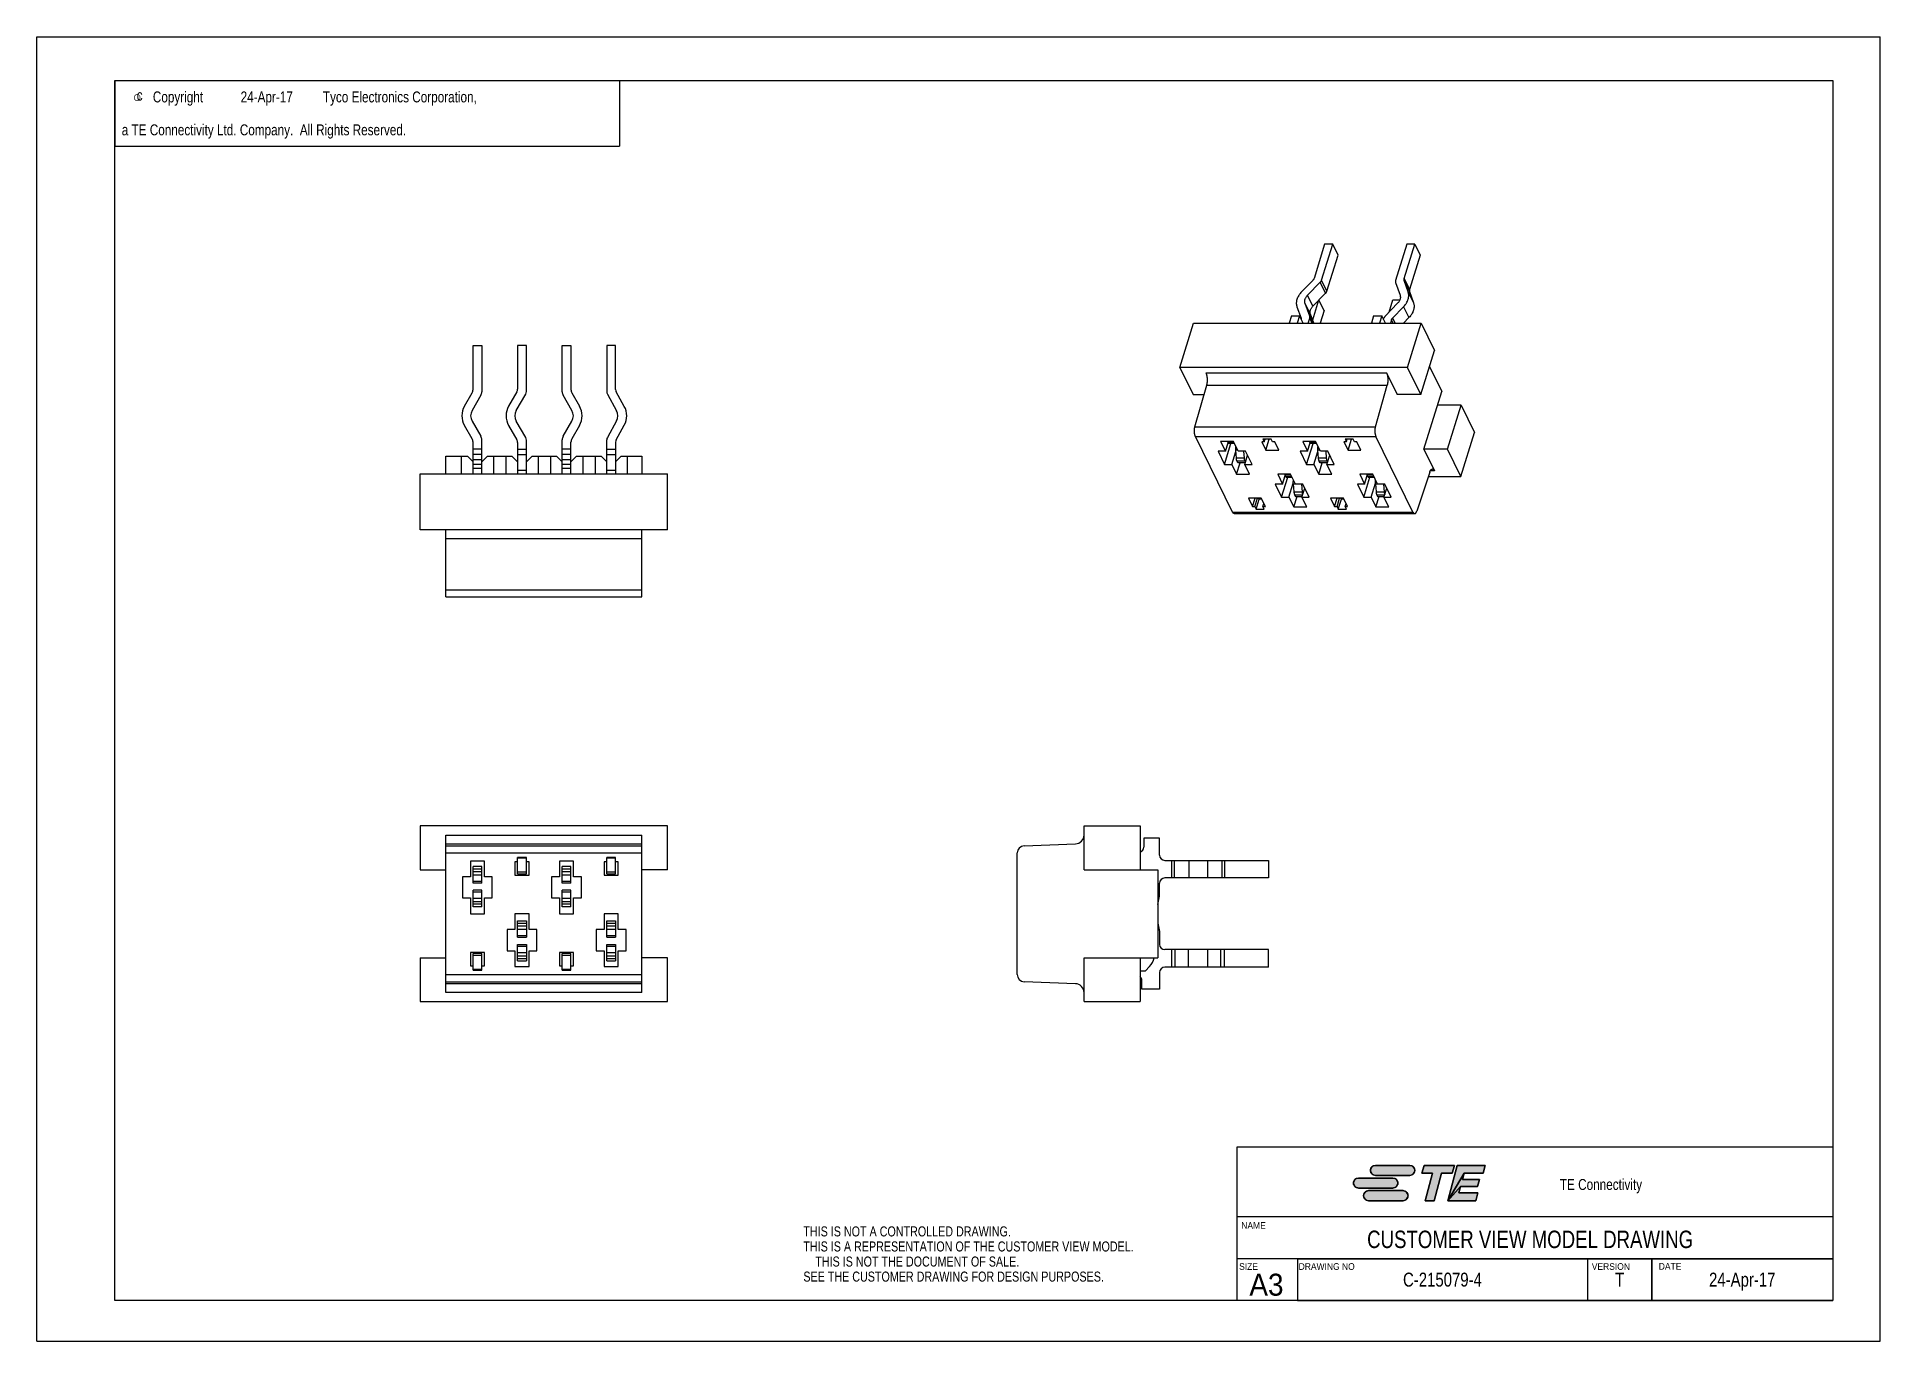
# Model space of a CAD drawing. Extents: x 0 to 420, y 0 to 297.
import ezdxf
from ezdxf.enums import TextEntityAlignment as Align

# ---------------------------------------------------------------- set-up
doc = ezdxf.new("R2010")
doc.units = 0
doc.header["$LTSCALE"] = 23.1
doc.layers.get('0').update_dxf_attribs({"linetype": 'CONTINUOUS'})
doc.layers.add('DRAFT_ENTITY', color=7, linetype='CONTINUOUS')
doc.styles.get("Standard").update_dxf_attribs({"font": 'txt', "width": 0.95})
doc.styles.add('TEXTSTYLE_1', font='gdt', dxfattribs={"width": 0.8})
doc.styles.add('TEXTSTYLE_2', font='txt', dxfattribs={"width": 0.8})

# ---------------------------------------------------------------- blocks, each defined once
blk = doc.blocks.new('TE_CONNECTIVITY_BL0', base_point=(315, 36))
at = {"linetype": 'CONTINUOUS'}
for points in [[(304.83, 40.02), (304.98, 40.02), (312.83, 40.02), (312.98, 40.02), (313.13, 39.99), (313.27, 39.94), (313.4, 39.87), (313.52, 39.79), (313.64, 39.69), (313.73, 39.58), (313.82, 39.45), (313.88, 39.32), (313.93, 39.18), (313.96, 39.03), (313.97, 38.88), (313.96, 38.74), (313.93, 38.59), (313.88, 38.45), (313.82, 38.31), (313.73, 38.19), (313.64, 38.08), (313.52, 37.98), (313.4, 37.9), (313.27, 37.83), (313.13, 37.78), (312.98, 37.75), (304.98, 37.74), (304.83, 37.75), (304.69, 37.78), (304.54, 37.83), (304.41, 37.9), (304.29, 37.98), (304.17, 38.08), (304.08, 38.19), (303.99, 38.31), (303.93, 38.45), (303.88, 38.59), (303.85, 38.74), (303.84, 38.88), (303.85, 39.03), (303.88, 39.18), (303.93, 39.32), (303.99, 39.45), (304.08, 39.58), (304.17, 39.69), (304.29, 39.79), (304.41, 39.87), (304.54, 39.94), (304.69, 39.99)], [(315.59, 38.22), (316.08, 40.02), (322.98, 40.02), (322.5, 38.22), (320.09, 38.22), (318.41, 31.98), (316.33, 31.98), (318.01, 38.22)], [(330.01, 40.02), (329.52, 38.22), (325.21, 38.22), (321.49, 31.98), (323.64, 40.02)], [(328.69, 36.83), (328.26, 35.22), (324.4, 35.22), (321.49, 31.98), (325.21, 38.22), (324.84, 36.83)], [(300.98, 37.13), (301.13, 37.14), (308.98, 37.14), (309.13, 37.13), (309.28, 37.1), (309.42, 37.05), (309.55, 36.99), (309.68, 36.9), (309.79, 36.81), (309.89, 36.69), (309.97, 36.57), (310.04, 36.44), (310.08, 36.3), (310.11, 36.15), (310.12, 36), (310.11, 35.85), (310.08, 35.7), (310.04, 35.56), (309.97, 35.43), (309.89, 35.31), (309.79, 35.19), (309.68, 35.1), (309.55, 35.01), (309.42, 34.95), (309.28, 34.9), (309.13, 34.87), (301.13, 34.86), (300.98, 34.87), (300.84, 34.9), (300.7, 34.95), (300.56, 35.01), (300.44, 35.1), (300.33, 35.19), (300.23, 35.31), (300.15, 35.43), (300.08, 35.56), (300.03, 35.7), (300, 35.85), (299.99, 36), (300, 36.15), (300.03, 36.3), (300.08, 36.44), (300.15, 36.57), (300.23, 36.69), (300.33, 36.81), (300.44, 36.9), (300.56, 36.99), (300.7, 37.05), (300.84, 37.1)], [(303.3, 34.25), (303.44, 34.26), (311.29, 34.26), (311.44, 34.25), (311.59, 34.22), (311.73, 34.17), (311.86, 34.1), (311.99, 34.02), (312.1, 33.92), (312.2, 33.81), (312.28, 33.69), (312.35, 33.55), (312.39, 33.41), (312.42, 33.26), (312.43, 33.12), (312.42, 32.97), (312.39, 32.82), (312.35, 32.68), (312.28, 32.55), (312.2, 32.42), (312.1, 32.31), (311.99, 32.21), (311.86, 32.13), (311.73, 32.06), (311.59, 32.01), (311.44, 31.98), (303.44, 31.98), (303.3, 31.98), (303.15, 32.01), (303.01, 32.06), (302.87, 32.13), (302.75, 32.21), (302.64, 32.31), (302.54, 32.42), (302.46, 32.55), (302.39, 32.68), (302.34, 32.82), (302.31, 32.97), (302.3, 33.12), (302.31, 33.26), (302.34, 33.41), (302.39, 33.55), (302.46, 33.69), (302.54, 33.81), (302.64, 33.92), (302.75, 34.02), (302.87, 34.1), (303.01, 34.17), (303.15, 34.22)], [(328.33, 33.78), (327.85, 31.98), (321.49, 31.98), (324.4, 35.22), (324.02, 33.78)]]:
    blk.add_hatch(color=2, dxfattribs=at).paths.add_polyline_path(points)
at = {"color": 2, "linetype": 'CONTINUOUS'}
for p, q in [((312.83, 40.02), (304.98, 40.02)), ((316.08, 40.02), (315.59, 38.22)), ((315.59, 38.22), (318.01, 38.22)), ((322.98, 40.02), (316.08, 40.02)), ((318.01, 38.22), (316.33, 31.98)), ((318.41, 31.98), (320.09, 38.22)), ((320.09, 38.22), (322.5, 38.22)), ((323.64, 40.02), (321.49, 31.98)), ((322.5, 38.22), (322.98, 40.02)), ((330.01, 40.02), (323.64, 40.02)), ((324.84, 36.83), (325.21, 38.22)), ((325.21, 38.22), (329.52, 38.22)), ((329.52, 38.22), (330.01, 40.02)), ((308.98, 37.14), (301.13, 37.14)), ((301.13, 34.86), (308.98, 34.86)), ((311.29, 34.26), (303.44, 34.26)), ((304.98, 37.74), (312.83, 37.74)), ((324.02, 33.78), (324.4, 35.22)), ((328.33, 33.78), (324.02, 33.78)), ((324.4, 35.22), (328.26, 35.22)), ((328.69, 36.83), (324.84, 36.83)), ((327.85, 31.98), (328.33, 33.78)), ((328.26, 35.22), (328.69, 36.83)), ((303.44, 31.98), (311.29, 31.98)), ((316.33, 31.98), (318.41, 31.98)), ((321.49, 31.98), (327.85, 31.98))]:
    blk.add_line(p, q, dxfattribs=at)
for points in [[(304.83, 40.02), (304.98, 40.02), (312.83, 40.02), (312.98, 40.02), (313.13, 39.99), (313.27, 39.94), (313.4, 39.87), (313.52, 39.79), (313.64, 39.69), (313.73, 39.58), (313.82, 39.45), (313.88, 39.32), (313.93, 39.18), (313.96, 39.03), (313.97, 38.88), (313.96, 38.74), (313.93, 38.59), (313.88, 38.45), (313.82, 38.31), (313.73, 38.19), (313.64, 38.08), (313.52, 37.98), (313.4, 37.9), (313.27, 37.83), (313.13, 37.78), (312.98, 37.75), (304.98, 37.74), (304.83, 37.75), (304.69, 37.78), (304.54, 37.83), (304.41, 37.9), (304.29, 37.98), (304.17, 38.08), (304.08, 38.19), (303.99, 38.31), (303.93, 38.45), (303.88, 38.59), (303.85, 38.74), (303.84, 38.88), (303.85, 39.03), (303.88, 39.18), (303.93, 39.32), (303.99, 39.45), (304.08, 39.58), (304.17, 39.69), (304.29, 39.79), (304.41, 39.87), (304.54, 39.94), (304.69, 39.99), (304.83, 40.02)], [(315.59, 38.22), (316.08, 40.02), (322.98, 40.02), (322.5, 38.22), (320.09, 38.22), (318.41, 31.98), (316.33, 31.98), (318.01, 38.22), (315.59, 38.22)], [(330.01, 40.02), (329.52, 38.22), (325.21, 38.22), (321.49, 31.98), (323.64, 40.02), (330.01, 40.02)], [(328.69, 36.83), (328.26, 35.22), (324.4, 35.22), (321.49, 31.98), (325.21, 38.22), (324.84, 36.83), (328.69, 36.83)], [(300.98, 37.13), (301.13, 37.14), (308.98, 37.14), (309.13, 37.13), (309.28, 37.1), (309.42, 37.05), (309.55, 36.99), (309.68, 36.9), (309.79, 36.81), (309.89, 36.69), (309.97, 36.57), (310.04, 36.44), (310.08, 36.3), (310.11, 36.15), (310.12, 36), (310.11, 35.85), (310.08, 35.7), (310.04, 35.56), (309.97, 35.43), (309.89, 35.31), (309.79, 35.19), (309.68, 35.1), (309.55, 35.01), (309.42, 34.95), (309.28, 34.9), (309.13, 34.87), (301.13, 34.86), (300.98, 34.87), (300.84, 34.9), (300.7, 34.95), (300.56, 35.01), (300.44, 35.1), (300.33, 35.19), (300.23, 35.31), (300.15, 35.43), (300.08, 35.56), (300.03, 35.7), (300, 35.85), (299.99, 36), (300, 36.15), (300.03, 36.3), (300.08, 36.44), (300.15, 36.57), (300.23, 36.69), (300.33, 36.81), (300.44, 36.9), (300.56, 36.99), (300.7, 37.05), (300.84, 37.1), (300.98, 37.13)], [(303.3, 34.25), (303.44, 34.26), (311.29, 34.26), (311.44, 34.25), (311.59, 34.22), (311.73, 34.17), (311.86, 34.1), (311.99, 34.02), (312.1, 33.92), (312.2, 33.81), (312.28, 33.69), (312.35, 33.55), (312.39, 33.41), (312.42, 33.26), (312.43, 33.12), (312.42, 32.97), (312.39, 32.82), (312.35, 32.68), (312.28, 32.55), (312.2, 32.42), (312.1, 32.31), (311.99, 32.21), (311.86, 32.13), (311.73, 32.06), (311.59, 32.01), (311.44, 31.98), (303.44, 31.98), (303.3, 31.98), (303.15, 32.01), (303.01, 32.06), (302.87, 32.13), (302.75, 32.21), (302.64, 32.31), (302.54, 32.42), (302.46, 32.55), (302.39, 32.68), (302.34, 32.82), (302.31, 32.97), (302.3, 33.12), (302.31, 33.26), (302.34, 33.41), (302.39, 33.55), (302.46, 33.69), (302.54, 33.81), (302.64, 33.92), (302.75, 34.02), (302.87, 34.1), (303.01, 34.17), (303.15, 34.22), (303.3, 34.25)], [(328.33, 33.78), (327.85, 31.98), (321.49, 31.98), (324.4, 35.22), (324.02, 33.78), (328.33, 33.78)]]:
    blk.add_lwpolyline(points, dxfattribs=at)
for centre, start, end in [((304.98, 38.88), 90, 270), ((312.83, 38.88), 270, 90), ((301.13, 36), 90, 270), ((303.44, 33.12), 90, 270), ((308.98, 36), 270, 90), ((311.29, 33.12), 270, 90)]:
    blk.add_arc(centre, 1.14, start, end, dxfattribs=at)
for points in [[(309.13, 34.87), (308.98, 34.86), (301.13, 34.86)], [(312.98, 37.75), (312.83, 37.74), (304.98, 37.74)], [(311.44, 31.98), (311.29, 31.98), (303.44, 31.98)]]:
    blk.add_solid(points, dxfattribs=at)

msp = doc.modelspace()

# ---------------------------------------------------------------- linework, layer by layer
at = {"color": 7, "linetype": 'CONTINUOUS'}
for p, q in [((0, 0), (0, 297)), ((0, 297), (420, 297)), ((420, 0), (420, 297)), ((17.78, 9.23), (17.78, 287.08)), ((17.78, 287.08), (409.21, 287.08)), ((409.21, 287.08), (409.21, 9.23)), ((293.42, 249.78), (291.02, 242)), ((292.73, 241.58), (295.26, 249.78)), ((295.26, 249.78), (293.42, 249.78)), ((296.48, 247.29), (295.26, 249.78)), ((312.13, 249.78), (309.59, 241.54)), ((311.56, 241.95), (313.98, 249.78)), ((313.98, 249.78), (312.13, 249.78)), ((313.98, 249.78), (315.2, 247.29)), ((293.95, 239.09), (296.48, 247.29)), ((315.2, 247.29), (312.78, 239.46)), ((290.72, 241.53), (288.19, 238.97)), ((289.54, 238.18), (292.43, 241.11)), ((293.66, 238.62), (292.43, 241.11)), ((293.95, 239.09), (292.73, 241.58)), ((309.59, 241.1), (310.61, 238.16)), ((311.56, 241.95), (312.78, 239.46)), ((312.45, 238.92), (311.56, 241.51)), ((311.56, 241.51), (312.78, 239.02)), ((287.12, 235.52), (288.07, 232.96)), ((290.18, 233.82), (288.96, 236.3)), ((290.04, 233.38), (288.96, 236.3)), ((290.76, 235.7), (289.54, 238.18)), ((292.06, 237.01), (290.67, 232.5)), ((290.76, 235.7), (293.66, 238.62)), ((293.32, 234.66), (292.13, 237.08)), ((310.04, 236.33), (307.2, 233.39)), ((308.1, 234.31), (308.98, 237.14)), ((308.92, 232.98), (311.42, 235.56)), ((308.98, 237.14), (310.57, 237.14)), ((311.42, 235.56), (312.64, 233.08)), ((312.45, 238.92), (313.67, 236.43)), ((312.78, 239.02), (313.67, 236.43)), ((260.41, 221.75), (263.51, 231.78)), ((263.51, 231.78), (315.39, 231.78)), ((285.88, 233.48), (285.35, 231.78)), ((285.88, 233.48), (287.72, 233.48)), ((287.72, 233.48), (287.19, 231.78)), ((288.56, 231.78), (287.72, 233.48)), ((289.7, 231.78), (290.05, 232.91)), ((290.83, 231.78), (290.04, 233.38)), ((290.6, 231.78), (290.05, 232.91)), ((290.94, 231.78), (290.18, 233.82)), ((293.32, 234.66), (292.43, 231.78)), ((304.59, 233.48), (304.07, 231.78)), ((304.59, 233.48), (306.44, 233.48)), ((306.44, 233.48), (305.91, 231.78)), ((307.27, 231.78), (306.44, 233.48)), ((306.84, 232.65), (306.93, 232.94)), ((308.65, 232.54), (308.41, 231.78)), ((309.02, 231.78), (308.65, 232.54)), ((308.92, 232.98), (309.51, 231.78)), ((312.64, 233.08), (311.38, 231.78)), ((312.29, 221.75), (315.39, 231.78)), ((315.39, 231.78), (318.44, 225.56)), ((99.38, 216.72), (99.38, 226.71)), ((99.38, 226.71), (101.38, 226.71)), ((101.38, 226.71), (101.38, 216.18)), ((109.54, 226.71), (109.54, 216.79)), ((111.54, 226.71), (109.54, 226.71)), ((111.54, 216.25), (111.54, 226.71)), ((119.7, 216.18), (119.7, 226.71)), ((119.7, 226.71), (121.7, 226.71)), ((121.7, 226.71), (121.7, 216.72)), ((129.86, 226.71), (129.86, 216.2)), ((131.86, 226.71), (129.86, 226.71)), ((131.86, 216.72), (131.86, 226.71)), ((315.34, 215.53), (318.44, 225.56)), ((260.41, 221.75), (263.46, 215.53)), ((312.29, 221.75), (260.41, 221.75)), ((266.43, 220.46), (307.54, 220.46)), ((307.54, 220.46), (309.96, 215.53)), ((315.34, 215.53), (312.29, 221.75)), ((317.33, 221.97), (320.13, 216.26)), ((97.43, 212.91), (99.17, 215.92)), ((101.17, 215.38), (99.16, 211.91)), ((109.38, 216.19), (107.49, 212.91)), ((109.22, 211.91), (111.38, 215.65)), ((121.92, 211.91), (119.91, 215.38)), ((121.91, 215.92), (123.65, 212.92)), ((130.01, 215.64), (132.1, 211.88)), ((133.85, 212.85), (132.01, 216.16)), ((263.46, 215.53), (265.95, 215.53)), ((263.87, 208.23), (266.57, 217.71)), ((266.57, 217.71), (307.69, 217.71)), ((304.99, 208.23), (307.69, 217.71)), ((315.34, 215.53), (309.96, 215.53)), ((316.06, 203.1), (320.13, 216.26)), ((324.54, 213.13), (319.16, 213.13)), ((321.44, 203.1), (324.54, 213.13)), ((324.54, 213.13), (327.59, 206.91)), ((99.17, 205.5), (97.43, 208.51)), ((99.16, 209.51), (101.17, 206.04)), ((107.49, 208.51), (109.38, 205.24)), ((111.38, 205.78), (109.22, 209.51)), ((119.91, 206.04), (121.92, 209.51)), ((123.65, 208.51), (121.91, 205.5)), ((132.1, 209.54), (130.01, 205.79)), ((132.01, 205.27), (133.85, 208.57)), ((263.87, 208.23), (304.99, 208.23)), ((272.44, 188.79), (263.98, 206.03)), ((263.98, 206.03), (305.1, 206.03)), ((313.56, 188.79), (305.1, 206.03)), ((324.49, 196.89), (327.59, 206.91)), ((99.38, 197.51), (99.38, 204.7)), ((101.38, 203.11), (99.38, 203.11)), ((101.38, 201.91), (99.38, 201.91)), ((101.38, 197.51), (101.38, 205.24)), ((109.54, 204.64), (109.54, 197.51)), ((109.54, 203.11), (111.54, 203.11)), ((109.54, 201.91), (111.54, 201.91)), ((111.54, 197.51), (111.54, 205.18)), ((119.7, 197.51), (119.7, 205.24)), ((121.7, 203.11), (119.7, 203.11)), ((121.7, 201.91), (119.7, 201.91)), ((121.7, 197.51), (121.7, 204.7)), ((129.86, 197.51), (129.86, 205.22)), ((129.86, 203.11), (131.86, 203.11)), ((129.86, 201.91), (131.86, 201.91)), ((131.86, 204.7), (131.86, 197.51)), ((269.15, 202.63), (270.62, 199.65)), ((270.81, 202.63), (269.15, 202.63)), ((269.71, 204.87), (270.81, 202.63)), ((272.66, 204.87), (269.71, 204.87)), ((270.62, 199.65), (272.07, 204.37)), ((270.81, 202.63), (271.41, 204.58)), ((271.39, 204.63), (271.27, 204.87)), ((272.78, 204.63), (271.39, 204.63)), ((272.91, 204.37), (271.68, 204.37)), ((272.27, 199.65), (273.19, 202.61)), ((273.76, 202.63), (272.66, 204.87)), ((273.31, 201.06), (273.17, 202.89)), ((273.63, 202.89), (273.17, 202.89)), ((275.41, 202.63), (273.76, 202.63)), ((275.15, 201.06), (275.03, 202.63)), ((275.22, 199.65), (275.86, 201.72)), ((276.88, 199.65), (275.41, 202.63)), ((279.12, 204.77), (280.04, 202.88)), ((279.67, 204.77), (279.12, 204.77)), ((279.38, 205.37), (279.67, 204.77)), ((281.22, 205.37), (279.38, 205.37)), ((279.67, 204.77), (279.85, 205.37)), ((280.04, 202.88), (280.81, 205.37)), ((280.04, 202.88), (282.99, 202.88)), ((281.51, 204.77), (281.22, 205.37)), ((282.06, 204.77), (281.51, 204.77)), ((282.99, 202.88), (282.06, 204.77)), ((289.52, 202.63), (287.87, 202.63)), ((287.87, 202.63), (289.33, 199.65)), ((291.37, 204.87), (288.43, 204.87)), ((288.43, 204.87), (289.52, 202.63)), ((289.33, 199.65), (290.79, 204.37)), ((289.52, 202.63), (290.13, 204.58)), ((290.1, 204.63), (289.98, 204.87)), ((291.49, 204.63), (290.1, 204.63)), ((291.62, 204.37), (290.39, 204.37)), ((290.99, 199.65), (291.9, 202.61)), ((292.47, 202.63), (291.37, 204.87)), ((292.35, 202.89), (291.88, 202.89)), ((292.03, 201.06), (291.88, 202.89)), ((294.13, 202.63), (292.47, 202.63)), ((293.87, 201.06), (293.74, 202.63)), ((293.94, 199.65), (294.58, 201.72)), ((295.59, 199.65), (294.13, 202.63)), ((298.39, 204.77), (297.83, 204.77)), ((297.83, 204.77), (298.76, 202.88)), ((299.94, 205.37), (298.09, 205.37)), ((298.09, 205.37), (298.39, 204.77)), ((298.39, 204.77), (298.57, 205.37)), ((298.76, 202.88), (299.53, 205.37)), ((298.76, 202.88), (301.71, 202.88)), ((300.23, 204.77), (299.94, 205.37)), ((300.78, 204.77), (300.23, 204.77)), ((301.71, 202.88), (300.78, 204.77)), ((321.44, 203.1), (316.06, 203.1)), ((316.06, 203.1), (318.48, 198.18)), ((324.49, 196.89), (321.44, 203.1)), ((87.34, 184.71), (87.34, 197.51)), ((87.34, 197.51), (143.66, 197.51)), ((93.18, 197.51), (93.18, 201.51)), ((93.18, 201.51), (98.1, 201.51)), ((96.7, 201.51), (96.7, 197.51)), ((98.1, 201.51), (99.38, 200.23)), ((101.38, 200.71), (99.38, 200.71)), ((101.38, 199.66), (99.38, 199.66)), ((101.38, 198.71), (99.38, 198.71)), ((101.38, 200.23), (102.66, 201.51)), ((102.66, 201.51), (108.26, 201.51)), ((104.06, 201.51), (104.06, 197.51)), ((106.86, 201.51), (106.86, 197.51)), ((108.26, 201.51), (109.54, 200.23)), ((109.54, 198.31), (111.54, 198.31)), ((111.54, 200.23), (112.82, 201.51)), ((112.82, 201.51), (118.42, 201.51)), ((114.22, 201.51), (114.22, 197.51)), ((117.02, 201.51), (117.02, 197.51)), ((118.42, 201.51), (119.7, 200.23)), ((121.7, 200.71), (119.7, 200.71)), ((121.7, 199.66), (119.7, 199.66)), ((121.7, 198.71), (119.7, 198.71)), ((121.7, 200.23), (122.98, 201.51)), ((122.98, 201.51), (128.58, 201.51)), ((124.38, 201.51), (124.38, 197.51)), ((127.18, 201.51), (127.18, 197.51)), ((128.58, 201.51), (129.86, 200.23)), ((129.86, 198.31), (131.86, 198.31)), ((131.86, 200.23), (133.14, 201.51)), ((133.14, 201.51), (137.82, 201.51)), ((134.54, 201.51), (134.54, 197.51)), ((137.82, 201.51), (137.82, 197.51)), ((143.66, 184.71), (143.66, 197.51)), ((270.62, 199.65), (272.27, 199.65)), ((272.27, 199.65), (273.37, 197.41)), ((275.15, 201.06), (273.31, 201.06)), ((273.37, 197.41), (274.17, 200.01)), ((273.37, 197.41), (276.32, 197.41)), ((273.65, 200.01), (273.48, 200.36)), ((275.32, 200.36), (273.48, 200.36)), ((275.33, 200.01), (273.65, 200.01)), ((276.32, 197.41), (275.22, 199.65)), ((275.22, 199.65), (276.88, 199.65)), ((275.39, 200.21), (275.32, 200.36)), ((285.68, 197.41), (282.73, 197.41)), ((282.73, 197.41), (283.83, 195.17)), ((284.33, 197.32), (284.36, 197.41)), ((286.77, 195.17), (285.68, 197.41)), ((289.33, 199.65), (290.99, 199.65)), ((290.99, 199.65), (292.09, 197.41)), ((293.87, 201.06), (292.03, 201.06)), ((292.09, 197.41), (292.89, 200.01)), ((292.09, 197.41), (295.03, 197.41)), ((294.04, 200.36), (292.19, 200.36)), ((292.37, 200.01), (292.19, 200.36)), ((294.05, 200.01), (292.37, 200.01)), ((293.94, 199.65), (295.59, 199.65)), ((295.03, 197.41), (293.94, 199.65)), ((294.11, 200.21), (294.04, 200.36)), ((304.39, 197.41), (301.45, 197.41)), ((301.45, 197.41), (302.54, 195.17)), ((303.04, 197.32), (303.07, 197.41)), ((305.49, 195.17), (304.39, 197.41)), ((317.4, 197.91), (314.42, 189)), ((318.48, 198.18), (317.51, 198.18)), ((283.83, 195.17), (282.17, 195.17)), ((282.17, 195.17), (283.63, 192.19)), ((283.63, 192.19), (285.03, 196.71)), ((283.83, 195.17), (284.43, 197.12)), ((284.33, 197.32), (285.72, 197.32)), ((284.33, 197.32), (284.5, 196.97)), ((284.5, 196.97), (285.89, 196.97)), ((284.79, 196.71), (286.02, 196.71)), ((285.29, 192.19), (286.27, 195.37)), ((286.28, 195.23), (286.75, 195.23)), ((286.28, 195.23), (286.43, 193.4)), ((286.43, 193.4), (288.27, 193.4)), ((288.43, 195.17), (286.77, 195.17)), ((288.13, 195.17), (288.27, 193.4)), ((288.24, 192.19), (288.88, 194.26)), ((289.9, 192.19), (288.43, 195.17)), ((302.54, 195.17), (300.89, 195.17)), ((300.89, 195.17), (302.35, 192.19)), ((302.35, 192.19), (303.75, 196.71)), ((302.54, 195.17), (303.14, 197.12)), ((303.04, 197.32), (304.44, 197.32)), ((303.04, 197.32), (303.22, 196.97)), ((303.22, 196.97), (304.61, 196.97)), ((303.51, 196.71), (304.74, 196.71)), ((304.01, 192.19), (304.99, 195.37)), ((305, 195.23), (305.46, 195.23)), ((305, 195.23), (305.14, 193.4)), ((305.14, 193.4), (306.99, 193.4)), ((307.15, 195.17), (305.49, 195.17)), ((306.84, 195.17), (306.99, 193.4)), ((306.95, 192.19), (307.6, 194.26)), ((308.61, 192.19), (307.15, 195.17)), ((317.06, 196.89), (324.49, 196.89)), ((279, 191.94), (276.06, 191.94)), ((276.06, 191.94), (276.98, 190.05)), ((276.98, 190.05), (277.57, 191.94)), ((276.98, 190.05), (277.54, 190.05)), ((277.54, 190.05), (278.12, 191.94)), ((277.54, 190.05), (277.83, 189.45)), ((277.83, 189.45), (278.53, 191.74)), ((277.83, 189.45), (279.67, 189.45)), ((278.36, 191.94), (278.46, 191.74)), ((279.1, 191.74), (278.46, 191.74)), ((279.93, 190.05), (279, 191.94)), ((279.38, 190.05), (279.59, 190.74)), ((279.38, 190.05), (279.93, 190.05)), ((279.67, 189.45), (279.38, 190.05)), ((283.63, 192.19), (285.29, 192.19)), ((285.29, 192.19), (286.39, 189.95)), ((286.39, 189.95), (287.13, 192.35)), ((286.39, 189.95), (289.34, 189.95)), ((286.59, 192.7), (288.4, 192.7)), ((286.59, 192.7), (286.77, 192.35)), ((286.77, 192.35), (288.29, 192.35)), ((288.24, 192.19), (289.9, 192.19)), ((289.34, 189.95), (288.24, 192.19)), ((297.72, 191.94), (294.77, 191.94)), ((294.77, 191.94), (295.7, 190.05)), ((295.7, 190.05), (296.28, 191.94)), ((295.7, 190.05), (296.25, 190.05)), ((296.25, 190.05), (296.84, 191.94)), ((296.25, 190.05), (296.54, 189.45)), ((296.54, 189.45), (297.25, 191.74)), ((296.54, 189.45), (298.39, 189.45)), ((297.08, 191.94), (297.18, 191.74)), ((297.82, 191.74), (297.18, 191.74)), ((298.65, 190.05), (297.72, 191.94)), ((298.09, 190.05), (298.31, 190.74)), ((298.09, 190.05), (298.65, 190.05)), ((298.39, 189.45), (298.09, 190.05)), ((302.35, 192.19), (304.01, 192.19)), ((304.01, 192.19), (305.11, 189.95)), ((305.11, 189.95), (305.85, 192.35)), ((305.11, 189.95), (308.05, 189.95)), ((305.31, 192.7), (307.11, 192.7)), ((305.31, 192.7), (305.48, 192.35)), ((305.48, 192.35), (307, 192.35)), ((306.95, 192.19), (308.61, 192.19)), ((308.05, 189.95), (306.95, 192.19)), ((272.44, 188.79), (313.56, 188.79)), ((272.83, 188.45), (313.95, 188.45)), ((143.66, 184.71), (87.34, 184.71)), ((93.18, 169.51), (93.18, 184.71)), ((93.18, 182.79), (137.82, 182.79)), ((137.82, 169.51), (137.82, 184.71)), ((93.18, 171.05), (137.82, 171.05)), ((93.18, 169.51), (137.82, 169.51)), ((87.34, 117.31), (87.34, 107.31)), ((143.66, 117.31), (87.34, 117.31)), ((93.18, 79.39), (93.18, 115.24)), ((93.18, 115.24), (137.82, 115.24)), ((137.82, 79.39), (137.82, 115.24)), ((143.66, 107.31), (143.66, 117.31)), ((238.6, 107.31), (238.6, 117.31)), ((238.6, 117.31), (251.4, 117.31)), ((251.4, 117.31), (251.4, 107.31)), ((252.2, 114.51), (252.2, 112.51)), ((255.8, 114.51), (252.2, 114.51)), ((255.8, 110.67), (255.8, 114.51)), ((93.18, 113.24), (137.82, 113.24)), ((93.18, 112.77), (137.82, 112.77)), ((93.18, 111.17), (137.82, 111.17)), ((98.78, 109.31), (98.78, 105.71)), ((101.98, 109.31), (98.78, 109.31)), ((101.98, 105.71), (101.98, 109.31)), ((109.54, 106.38), (109.54, 110.11)), ((111.54, 110.11), (109.54, 110.11)), ((109.54, 110.07), (111.54, 110.07)), ((111.54, 106.38), (111.54, 110.11)), ((119.1, 109.31), (119.1, 105.71)), ((122.3, 109.31), (119.1, 109.31)), ((122.3, 105.71), (122.3, 109.31)), ((131.86, 110.11), (129.86, 110.11)), ((129.86, 106.38), (129.86, 110.11)), ((129.86, 110.07), (131.86, 110.07)), ((131.86, 106.38), (131.86, 110.11)), ((223.4, 83.45), (223.4, 111.17)), ((224.94, 112.77), (236.68, 113.24)), ((257, 109.47), (280.6, 109.47)), ((258.59, 105.47), (258.59, 109.47)), ((259.16, 109.47), (259.16, 105.47)), ((262.46, 109.47), (262.46, 105.47)), ((266.74, 109.47), (266.74, 105.47)), ((270.04, 109.47), (270.04, 105.47)), ((270.61, 109.47), (270.61, 105.47)), ((280.6, 109.47), (280.6, 105.47)), ((87.34, 107.31), (93.18, 107.31)), ((96.98, 105.71), (96.98, 100.91)), ((98.78, 105.71), (96.98, 105.71)), ((99.38, 104.27), (99.38, 108.06)), ((101.38, 108.06), (99.38, 108.06)), ((101.38, 107.47), (99.38, 107.47)), ((101.38, 106.9), (99.38, 106.9)), ((101.38, 106.13), (99.38, 106.13)), ((101.38, 104.27), (101.38, 108.06)), ((103.78, 105.71), (101.98, 105.71)), ((103.78, 100.91), (103.78, 105.71)), ((108.94, 109.15), (108.94, 106.11)), ((109.54, 109.15), (108.94, 109.15)), ((108.94, 106.11), (112.14, 106.11)), ((109.54, 106.83), (111.54, 106.83)), ((109.54, 106.38), (111.54, 106.38)), ((112.14, 109.15), (111.54, 109.15)), ((112.14, 106.11), (112.14, 109.15)), ((117.3, 105.71), (117.3, 100.91)), ((119.1, 105.71), (117.3, 105.71)), ((119.7, 104.27), (119.7, 108.06)), ((121.7, 108.06), (119.7, 108.06)), ((121.7, 107.47), (119.7, 107.47)), ((121.7, 106.9), (119.7, 106.9)), ((121.7, 106.13), (119.7, 106.13)), ((121.7, 104.27), (121.7, 108.06)), ((124.1, 105.71), (122.3, 105.71)), ((124.1, 100.91), (124.1, 105.71)), ((129.26, 109.15), (129.26, 106.11)), ((129.86, 109.15), (129.26, 109.15)), ((129.26, 106.11), (132.46, 106.11)), ((129.86, 106.83), (131.86, 106.83)), ((129.86, 106.38), (131.86, 106.38)), ((132.46, 109.15), (131.86, 109.15)), ((132.46, 106.11), (132.46, 109.15)), ((143.66, 107.31), (137.82, 107.31)), ((238.6, 107.31), (255.4, 107.31)), ((255.4, 107.31), (255.4, 87.31)), ((280.6, 105.47), (257, 105.47)), ((96.98, 100.91), (98.78, 100.91)), ((98.78, 100.91), (98.78, 97.31)), ((101.38, 104.7), (99.38, 104.7)), ((101.38, 104.27), (99.38, 104.27)), ((99.38, 98.88), (99.38, 102.67)), ((101.38, 102.67), (99.38, 102.67)), ((101.38, 102.24), (99.38, 102.24)), ((101.38, 100.81), (99.38, 100.81)), ((101.38, 98.88), (101.38, 102.67)), ((101.98, 97.31), (101.98, 100.91)), ((101.98, 100.91), (103.78, 100.91)), ((117.3, 100.91), (119.1, 100.91)), ((119.1, 100.91), (119.1, 97.31)), ((121.7, 104.7), (119.7, 104.7)), ((121.7, 104.27), (119.7, 104.27)), ((119.7, 98.88), (119.7, 102.67)), ((121.7, 102.67), (119.7, 102.67)), ((121.7, 102.24), (119.7, 102.24)), ((121.7, 100.81), (119.7, 100.81)), ((121.7, 98.88), (121.7, 102.67)), ((122.3, 100.91), (124.1, 100.91)), ((122.3, 97.31), (122.3, 100.91)), ((255.4, 99.45), (255.8, 101.31)), ((255.8, 101.31), (255.8, 104.27)), ((98.78, 97.31), (101.98, 97.31)), ((101.38, 100.04), (99.38, 100.04)), ((101.38, 99.47), (99.38, 99.47)), ((101.38, 98.88), (99.38, 98.88)), ((108.94, 97.31), (108.94, 93.71)), ((112.14, 97.31), (108.94, 97.31)), ((112.14, 93.71), (112.14, 97.31)), ((119.1, 97.31), (122.3, 97.31)), ((121.7, 100.04), (119.7, 100.04)), ((121.7, 99.47), (119.7, 99.47)), ((121.7, 98.88), (119.7, 98.88)), ((132.46, 97.31), (129.26, 97.31)), ((129.26, 97.31), (129.26, 93.71)), ((132.46, 93.71), (132.46, 97.31)), ((107.14, 93.71), (107.14, 88.91)), ((108.94, 93.71), (107.14, 93.71)), ((109.54, 91.95), (109.54, 95.74)), ((109.54, 95.74), (111.54, 95.74)), ((109.54, 95.15), (111.54, 95.15)), ((109.54, 94.58), (111.54, 94.58)), ((109.54, 93.81), (111.54, 93.81)), ((111.54, 95.74), (111.54, 91.95)), ((113.94, 93.71), (112.14, 93.71)), ((113.94, 88.91), (113.94, 93.71)), ((129.26, 93.71), (127.46, 93.71)), ((127.46, 93.71), (127.46, 88.91)), ((129.86, 95.74), (131.86, 95.74)), ((129.86, 91.95), (129.86, 95.74)), ((129.86, 95.15), (131.86, 95.15)), ((129.86, 94.58), (131.86, 94.58)), ((129.86, 93.81), (131.86, 93.81)), ((131.86, 95.74), (131.86, 91.95)), ((134.26, 93.71), (132.46, 93.71)), ((134.26, 88.91), (134.26, 93.71)), ((255.4, 95.18), (255.8, 93.31)), ((255.8, 93.31), (255.8, 90.35)), ((98.78, 88.51), (98.78, 85.47)), ((101.98, 88.51), (98.78, 88.51)), ((99.38, 84.51), (99.38, 88.25)), ((101.38, 88.25), (99.38, 88.25)), ((101.38, 84.51), (101.38, 88.25)), ((101.98, 85.47), (101.98, 88.51)), ((107.14, 88.91), (108.94, 88.91)), ((108.94, 88.91), (108.94, 85.31)), ((109.54, 92.38), (111.54, 92.38)), ((109.54, 91.95), (111.54, 91.95)), ((109.54, 90.35), (111.54, 90.35)), ((109.54, 86.56), (109.54, 90.35)), ((109.54, 89.92), (111.54, 89.92)), ((109.54, 88.49), (111.54, 88.49)), ((111.54, 90.35), (111.54, 86.56)), ((112.14, 88.91), (113.94, 88.91)), ((112.14, 85.31), (112.14, 88.91)), ((122.3, 88.51), (119.1, 88.51)), ((119.1, 88.51), (119.1, 85.47)), ((121.7, 88.25), (119.7, 88.25)), ((119.7, 84.51), (119.7, 88.25)), ((121.7, 84.51), (121.7, 88.25)), ((122.3, 85.47), (122.3, 88.51)), ((127.46, 88.91), (129.26, 88.91)), ((129.26, 88.91), (129.26, 85.31)), ((129.86, 92.38), (131.86, 92.38)), ((129.86, 91.95), (131.86, 91.95)), ((129.86, 90.35), (131.86, 90.35)), ((129.86, 86.56), (129.86, 90.35)), ((129.86, 89.92), (131.86, 89.92)), ((129.86, 88.49), (131.86, 88.49)), ((131.86, 90.35), (131.86, 86.56)), ((132.46, 88.91), (134.26, 88.91)), ((132.46, 85.31), (132.46, 88.91)), ((280.6, 89.15), (257, 89.15)), ((258.59, 85.15), (258.59, 89.15)), ((259.39, 85.15), (259.39, 89.15)), ((262.4, 85.15), (262.4, 89.15)), ((266.8, 85.15), (266.8, 89.15)), ((269.81, 85.15), (269.81, 89.15)), ((270.61, 85.15), (270.61, 89.15)), ((280.6, 85.15), (280.6, 89.15)), ((87.34, 87.31), (87.34, 77.31)), ((87.34, 87.31), (93.18, 87.31)), ((98.78, 85.47), (99.38, 85.47)), ((101.38, 87.79), (99.38, 87.79)), ((101.38, 84.66), (99.38, 84.66)), ((99.38, 84.51), (101.38, 84.51)), ((101.38, 85.47), (101.98, 85.47)), ((108.94, 85.31), (112.14, 85.31)), ((109.54, 87.72), (111.54, 87.72)), ((109.54, 87.15), (111.54, 87.15)), ((109.54, 86.56), (111.54, 86.56)), ((119.1, 85.47), (119.7, 85.47)), ((121.7, 87.79), (119.7, 87.79)), ((121.7, 84.66), (119.7, 84.66)), ((119.7, 84.51), (121.7, 84.51)), ((121.7, 85.47), (122.3, 85.47)), ((129.26, 85.31), (132.46, 85.31)), ((129.86, 87.72), (131.86, 87.72)), ((129.86, 87.15), (131.86, 87.15)), ((129.86, 86.56), (131.86, 86.56)), ((143.66, 87.31), (137.82, 87.31)), ((143.66, 77.31), (143.66, 87.31)), ((238.6, 77.31), (238.6, 87.31)), ((238.6, 87.31), (255.4, 87.31)), ((251.4, 87.31), (251.4, 77.31)), ((251.4, 84.35), (252.59, 84.35)), ((252.59, 84.35), (253.55, 85.31)), ((280.6, 85.15), (257, 85.15)), ((93.18, 83.45), (137.82, 83.45)), ((93.18, 81.85), (137.82, 81.85)), ((137.82, 81.39), (93.18, 81.39)), ((236.68, 81.39), (224.94, 81.85)), ((251.8, 80.11), (251.8, 82.11)), ((255.8, 80.11), (251.8, 80.11)), ((255.8, 83.95), (255.8, 80.11)), ((87.34, 77.31), (143.66, 77.31)), ((137.82, 79.39), (93.18, 79.39)), ((238.6, 77.31), (251.4, 77.31)), ((409.21, 44.16), (273.44, 44.16)), ((273.44, 44.16), (273.44, 9.23)), ((409.21, 18.76), (273.44, 18.76)), ((287.21, 18.76), (287.21, 9.23)), ((353.33, 18.76), (353.33, 9.23)), ((367.96, 9.23), (367.96, 18.76)), ((409.21, 9.23), (17.78, 9.23)), ((30.48, 9.23), (17.78, 9.23)), ((0, 0), (420, 0))]:
    msp.add_line(p, q, dxfattribs=at)
at = {"color": 2, "linetype": 'CONTINUOUS'}
for p, q in [((17.78, 287.08), (132.78, 287.08)), ((17.78, 287.08), (17.78, 272.08)), ((132.78, 287.08), (132.78, 272.08)), ((17.78, 272.08), (132.78, 272.08)), ((287.21, 18.76), (409.21, 18.76)), ((287.21, 18.76), (287.21, 9.23)), ((353.33, 18.76), (353.33, 9.23)), ((367.96, 18.76), (367.96, 9.23)), ((409.21, 18.76), (409.21, 9.23)), ((287.21, 9.23), (409.21, 9.23))]:
    msp.add_line(p, q, dxfattribs=at)
at = {"color": 7, "linetype": 'CONTINUOUS'}
for centre, radius, start, end in [((97.78, 216.72), 1.6, 330, 360), ((99.78, 216.18), 1.6, 330, 360), ((108.34, 216.79), 1.2, 330, 360), ((110.34, 216.25), 1.2, 330, 360), ((121.3, 216.18), 1.6, 180, 210.0431), ((123.3, 216.72), 1.6, 180, 210.0431), ((131.02, 216.2), 1.16, 180, 209.1365), ((133.02, 216.72), 1.16, 180, 209.1365), ((101.24, 210.71), 4.4, 150, 210), ((101.24, 210.71), 2.4, 150, 210), ((111.3, 210.71), 4.4, 150, 210), ((111.3, 210.71), 2.4, 150, 210), ((119.84, 210.71), 2.4, 329.9569, 30.0431), ((119.84, 210.71), 4.4, 329.9569, 30.0431), ((130, 210.71), 2.4, 330.8635, 29.1365), ((130, 210.71), 4.4, 330.8635, 29.1365), ((99.78, 205.24), 1.6, 0, 30), ((121.3, 205.24), 1.6, 149.9569, 180), ((97.78, 204.7), 1.6, 0, 30), ((108.34, 204.64), 1.2, 0, 30), ((110.34, 205.18), 1.2, 0, 30), ((123.3, 204.7), 1.6, 149.9569, 180), ((131.02, 205.22), 1.16, 150.8635, 180), ((133.02, 204.7), 1.16, 150.8635, 180), ((236.6, 115.24), 2, 272.2605, 360), ((225, 111.17), 1.6, 92.2605, 180), ((251, 112.51), 1.2, 289.4712, 360), ((257, 110.67), 1.2, 180, 270), ((257, 104.27), 1.2, 90, 180), ((257, 90.35), 1.2, 180, 270), ((251, 87.86), 3.6, 315, 351.307), ((257, 83.95), 1.2, 90, 180), ((225, 83.45), 1.6, 180, 267.7395), ((236.6, 79.39), 2, 0, 87.7395), ((250.6, 82.11), 1.2, 0, 48.1897)]:
    msp.add_arc(centre, radius, start, end, dxfattribs=at)
for points, knots in [([(291.02, 242), (291, 241.96), (290.97, 241.87), (290.9, 241.75), (290.82, 241.64), (290.76, 241.57), (290.72, 241.53)], [0, 0, 0, 0, 0.235301, 0.480792, 0.736032, 1, 1, 1, 1]), ([(292.43, 241.11), (292.47, 241.15), (292.53, 241.22), (292.62, 241.33), (292.68, 241.45), (292.72, 241.54), (292.73, 241.58)], [0, 0, 0, 0, 0.263968, 0.519208, 0.764699, 1, 1, 1, 1]), ([(309.59, 241.54), (309.58, 241.5), (309.56, 241.43), (309.55, 241.33), (309.56, 241.26), (309.56, 241.2), (309.57, 241.15), (309.58, 241.12), (309.59, 241.1)], [0, 0, 0, 0, 0.263127, 0.516034, 0.639321, 0.760835, 0.880931, 1, 1, 1, 1]), ([(311.56, 241.51), (311.55, 241.52), (311.54, 241.56), (311.53, 241.61), (311.52, 241.67), (311.52, 241.74), (311.53, 241.84), (311.55, 241.91), (311.56, 241.95)], [0, 0, 0, 0, 0.119069, 0.239165, 0.360679, 0.483966, 0.736873, 1, 1, 1, 1]), ([(312.78, 239.46), (312.77, 239.43), (312.75, 239.35), (312.74, 239.25), (312.74, 239.18), (312.75, 239.13), (312.76, 239.07), (312.77, 239.04), (312.78, 239.02)], [0, 0, 0, 0, 0.26313, 0.516033, 0.63932, 0.760831, 0.880941, 1, 1, 1, 1]), ([(288.19, 238.97), (288.06, 238.84), (287.88, 238.64), (287.67, 238.35), (287.48, 238.07), (287.32, 237.77), (287.19, 237.47), (287.11, 237.25), (287.05, 237.02), (287.01, 236.79), (286.98, 236.57), (286.97, 236.35), (286.98, 236.14), (287.01, 235.92), (287.06, 235.72), (287.1, 235.58), (287.12, 235.52)], [0, 0, 0, 0, 0.142208, 0.211619, 0.279774, 0.412031, 0.476136, 0.538867, 0.600252, 0.660344, 0.719223, 0.776996, 0.833794, 0.889773, 0.945111, 1, 1, 1, 1]), ([(288.96, 236.3), (288.95, 236.34), (288.93, 236.41), (288.9, 236.52), (288.89, 236.64), (288.88, 236.76), (288.88, 236.88), (288.9, 237), (288.92, 237.12), (288.97, 237.29), (289.05, 237.49), (289.18, 237.74), (289.34, 237.97), (289.47, 238.11), (289.54, 238.18)], [0, 0, 0, 0, 0.054895, 0.110241, 0.166227, 0.223032, 0.280812, 0.339699, 0.399799, 0.461192, 0.587972, 0.720247, 0.857773, 1, 1, 1, 1]), ([(290.18, 233.82), (290.17, 233.85), (290.15, 233.92), (290.12, 234.04), (290.11, 234.15), (290.1, 234.27), (290.1, 234.39), (290.12, 234.51), (290.14, 234.63), (290.19, 234.8), (290.27, 235.01), (290.4, 235.25), (290.56, 235.48), (290.69, 235.63), (290.76, 235.7)], [0, 0, 0, 0, 0.054895, 0.110241, 0.166227, 0.223032, 0.280812, 0.339699, 0.399799, 0.461192, 0.587972, 0.720247, 0.857773, 1, 1, 1, 1]), ([(293.66, 238.62), (293.69, 238.66), (293.75, 238.73), (293.84, 238.85), (293.9, 238.97), (293.94, 239.05), (293.95, 239.09)], [0, 0, 0, 0, 0.263968, 0.519208, 0.764699, 1, 1, 1, 1]), ([(310.61, 238.16), (310.62, 238.12), (310.64, 238.05), (310.66, 237.94), (310.68, 237.83), (310.68, 237.72), (310.68, 237.6), (310.66, 237.44), (310.61, 237.24), (310.52, 237), (310.39, 236.76), (310.23, 236.54), (310.11, 236.4), (310.04, 236.33)], [0, 0, 0, 0, 0.055002, 0.110481, 0.166612, 0.223564, 0.281479, 0.340479, 0.462028, 0.588795, 0.720904, 0.85814, 1, 1, 1, 1]), ([(311.42, 235.56), (311.54, 235.69), (311.71, 235.89), (311.91, 236.16), (312.09, 236.44), (312.25, 236.73), (312.37, 237.02), (312.45, 237.24), (312.51, 237.46), (312.55, 237.68), (312.58, 237.89), (312.59, 238.11), (312.58, 238.32), (312.56, 238.53), (312.51, 238.73), (312.47, 238.86), (312.45, 238.92)], [0, 0, 0, 0, 0.141832, 0.211078, 0.279094, 0.411177, 0.475249, 0.537987, 0.599417, 0.659589, 0.718577, 0.77648, 0.83342, 0.889542, 0.945008, 1, 1, 1, 1]), ([(313.67, 236.43), (313.7, 236.37), (313.73, 236.24), (313.78, 236.04), (313.8, 235.83), (313.81, 235.62), (313.8, 235.41), (313.77, 235.19), (313.73, 234.97), (313.67, 234.75), (313.59, 234.54), (313.47, 234.24), (313.31, 233.95), (313.13, 233.68), (312.93, 233.4), (312.76, 233.2), (312.64, 233.08)], [0, 0, 0, 0, 0.054992, 0.110459, 0.16658, 0.22352, 0.281423, 0.340411, 0.400583, 0.462013, 0.524751, 0.588823, 0.720906, 0.788922, 0.858168, 1, 1, 1, 1]), ([(288.07, 232.96), (288.08, 232.93), (288.09, 232.89), (288.11, 232.82), (288.11, 232.75), (288.11, 232.71), (288.11, 232.68)], [0, 0, 0, 0, 0.244989, 0.492572, 0.743881, 1, 1, 1, 1]), ([(290.05, 232.91), (290.06, 232.95), (290.08, 233.03), (290.09, 233.13), (290.08, 233.21), (290.08, 233.27), (290.06, 233.32), (290.05, 233.36), (290.04, 233.38)], [0, 0, 0, 0, 0.263358, 0.516218, 0.639435, 0.760872, 0.880934, 1, 1, 1, 1]), ([(307.2, 233.39), (307.17, 233.35), (307.11, 233.28), (307.04, 233.17), (306.98, 233.06), (306.95, 232.98), (306.93, 232.94)], [0, 0, 0, 0, 0.263693, 0.518793, 0.764361, 1, 1, 1, 1]), ([(308.65, 232.54), (308.66, 232.58), (308.69, 232.65), (308.75, 232.77), (308.83, 232.88), (308.89, 232.95), (308.92, 232.98)], [0, 0, 0, 0, 0.235639, 0.481207, 0.736307, 1, 1, 1, 1]), ([(266.57, 217.71), (266.59, 217.76), (266.61, 217.87), (266.65, 218.04), (266.68, 218.22), (266.7, 218.4), (266.71, 218.59), (266.72, 218.78), (266.72, 218.97), (266.71, 219.16), (266.7, 219.35), (266.68, 219.53), (266.65, 219.71), (266.62, 219.88), (266.58, 220.04), (266.54, 220.19), (266.48, 220.33), (266.45, 220.42), (266.43, 220.46)], [0, 0, 0, 0, 0.058887, 0.120531, 0.184499, 0.250319, 0.317498, 0.385518, 0.453855, 0.521978, 0.58936, 0.655482, 0.719844, 0.781972, 0.841423, 0.897798, 0.950749, 1, 1, 1, 1]), ([(307.54, 220.46), (307.56, 220.42), (307.6, 220.33), (307.65, 220.19), (307.7, 220.04), (307.74, 219.88), (307.77, 219.71), (307.8, 219.53), (307.82, 219.35), (307.83, 219.16), (307.84, 218.97), (307.84, 218.78), (307.83, 218.59), (307.81, 218.4), (307.79, 218.22), (307.76, 218.04), (307.73, 217.87), (307.7, 217.76), (307.69, 217.71)], [0, 0, 0, 0, 0.049251, 0.102202, 0.158577, 0.218028, 0.280156, 0.344518, 0.41064, 0.478022, 0.546145, 0.614482, 0.682502, 0.749681, 0.815501, 0.879469, 0.941113, 1, 1, 1, 1]), ([(263.98, 206.03), (263.97, 206.06), (263.94, 206.13), (263.9, 206.24), (263.86, 206.36), (263.83, 206.49), (263.8, 206.63), (263.78, 206.77), (263.76, 206.92), (263.75, 207.07), (263.75, 207.22), (263.75, 207.37), (263.76, 207.52), (263.77, 207.67), (263.78, 207.82), (263.81, 207.96), (263.83, 208.1), (263.86, 208.18), (263.87, 208.23)], [0, 0, 0, 0, 0.04925, 0.102202, 0.158577, 0.218028, 0.280156, 0.344519, 0.410641, 0.478022, 0.546145, 0.614482, 0.682502, 0.749681, 0.815501, 0.879469, 0.941113, 1, 1, 1, 1]), ([(304.99, 208.23), (304.97, 208.18), (304.95, 208.1), (304.92, 207.96), (304.9, 207.82), (304.88, 207.67), (304.87, 207.52), (304.87, 207.37), (304.86, 207.22), (304.87, 207.07), (304.88, 206.92), (304.9, 206.77), (304.92, 206.63), (304.95, 206.49), (304.98, 206.36), (305.01, 206.24), (305.05, 206.13), (305.08, 206.06), (305.1, 206.03)], [0, 0, 0, 0, 0.058887, 0.120531, 0.184499, 0.250319, 0.317498, 0.385518, 0.453855, 0.521978, 0.589359, 0.655481, 0.719844, 0.781972, 0.841423, 0.897798, 0.95075, 1, 1, 1, 1]), ([(271.68, 204.37), (271.67, 204.37), (271.66, 204.37), (271.64, 204.37), (271.62, 204.37), (271.59, 204.38), (271.56, 204.4), (271.52, 204.43), (271.48, 204.47), (271.45, 204.52), (271.42, 204.57), (271.4, 204.61), (271.39, 204.63)], [0, 0, 0, 0, 0.047914, 0.096299, 0.145596, 0.196229, 0.302878, 0.418819, 0.54574, 0.684655, 0.836061, 1, 1, 1, 1]), ([(273.17, 202.89), (273.16, 202.96), (273.15, 203.07), (273.16, 203.21), (273.16, 203.32), (273.17, 203.43), (273.18, 203.53), (273.2, 203.63), (273.21, 203.7), (273.22, 203.73)], [0, 0, 0, 0, 0.255756, 0.384407, 0.512371, 0.638762, 0.762714, 0.883392, 1, 1, 1, 1]), ([(290.39, 204.37), (290.39, 204.37), (290.37, 204.37), (290.35, 204.37), (290.33, 204.37), (290.31, 204.38), (290.27, 204.4), (290.24, 204.43), (290.2, 204.47), (290.17, 204.52), (290.13, 204.57), (290.11, 204.61), (290.1, 204.63)], [0, 0, 0, 0, 0.047914, 0.096299, 0.145596, 0.196229, 0.302878, 0.418819, 0.54574, 0.684655, 0.836061, 1, 1, 1, 1]), ([(291.88, 202.89), (291.88, 202.96), (291.87, 203.07), (291.87, 203.21), (291.88, 203.32), (291.89, 203.43), (291.9, 203.53), (291.91, 203.63), (291.93, 203.7), (291.93, 203.73)], [0, 0, 0, 0, 0.255756, 0.384407, 0.512371, 0.638762, 0.762714, 0.883392, 1, 1, 1, 1]), ([(273.48, 200.36), (273.47, 200.38), (273.45, 200.43), (273.42, 200.51), (273.39, 200.59), (273.37, 200.67), (273.35, 200.77), (273.33, 200.86), (273.32, 200.96), (273.31, 201.03), (273.31, 201.06)], [0, 0, 0, 0, 0.10399, 0.215178, 0.33308, 0.457115, 0.586604, 0.720794, 0.858883, 1, 1, 1, 1]), ([(275.32, 200.36), (275.31, 200.38), (275.29, 200.43), (275.26, 200.51), (275.23, 200.59), (275.21, 200.67), (275.19, 200.77), (275.18, 200.86), (275.16, 200.96), (275.16, 201.03), (275.15, 201.06)], [0, 0, 0, 0, 0.10399, 0.215178, 0.33308, 0.457115, 0.586604, 0.720794, 0.858883, 1, 1, 1, 1]), ([(292.19, 200.36), (292.18, 200.38), (292.16, 200.43), (292.13, 200.51), (292.11, 200.59), (292.09, 200.67), (292.07, 200.77), (292.05, 200.86), (292.04, 200.96), (292.03, 201.03), (292.03, 201.06)], [0, 0, 0, 0, 0.10399, 0.215178, 0.33308, 0.457115, 0.586604, 0.720794, 0.858883, 1, 1, 1, 1]), ([(294.04, 200.36), (294.03, 200.38), (294, 200.43), (293.98, 200.51), (293.95, 200.59), (293.93, 200.67), (293.91, 200.77), (293.89, 200.86), (293.88, 200.96), (293.87, 201.03), (293.87, 201.06)], [0, 0, 0, 0, 0.10399, 0.215178, 0.33308, 0.457115, 0.586604, 0.720794, 0.858883, 1, 1, 1, 1]), ([(317.4, 197.91), (317.42, 197.97), (317.45, 198.04), (317.49, 198.14), (317.52, 198.21), (317.56, 198.27), (317.59, 198.33), (317.63, 198.38), (317.67, 198.43), (317.7, 198.47), (317.74, 198.51), (317.78, 198.54), (317.82, 198.56), (317.87, 198.58), (317.91, 198.6), (317.95, 198.61), (317.98, 198.61), (317.99, 198.61)], [0, 0, 0, 0, 0.171565, 0.252291, 0.32949, 0.403086, 0.473035, 0.539332, 0.602019, 0.661186, 0.716991, 0.76966, 0.819503, 0.866922, 0.91241, 0.956552, 1, 1, 1, 1]), ([(317.99, 198.61), (318, 198.61), (318.02, 198.61), (318.06, 198.6), (318.09, 198.59), (318.13, 198.58), (318.19, 198.55), (318.25, 198.5), (318.31, 198.44), (318.37, 198.36), (318.43, 198.27), (318.46, 198.21), (318.48, 198.18)], [0, 0, 0, 0, 0.047912, 0.096292, 0.145589, 0.196223, 0.30287, 0.41881, 0.54573, 0.684649, 0.836052, 1, 1, 1, 1]), ([(284.5, 196.97), (284.51, 196.95), (284.53, 196.91), (284.57, 196.86), (284.6, 196.81), (284.64, 196.77), (284.67, 196.74), (284.71, 196.73), (284.73, 196.72), (284.75, 196.71), (284.77, 196.71), (284.79, 196.71), (284.79, 196.71)], [0, 0, 0, 0, 0.163939, 0.315345, 0.45426, 0.581181, 0.697122, 0.803771, 0.854404, 0.903701, 0.952086, 1, 1, 1, 1]), ([(286.28, 195.23), (286.28, 195.3), (286.27, 195.41), (286.27, 195.56), (286.28, 195.66), (286.29, 195.77), (286.3, 195.87), (286.31, 195.97), (286.33, 196.04), (286.33, 196.07)], [0, 0, 0, 0, 0.255754, 0.384404, 0.512368, 0.638758, 0.762711, 0.88339, 1, 1, 1, 1]), ([(286.43, 193.4), (286.43, 193.37), (286.44, 193.3), (286.45, 193.2), (286.47, 193.11), (286.49, 193.02), (286.51, 192.93), (286.53, 192.85), (286.56, 192.77), (286.58, 192.73), (286.59, 192.7)], [0, 0, 0, 0, 0.141117, 0.279206, 0.413396, 0.542885, 0.66692, 0.784822, 0.89601, 1, 1, 1, 1]), ([(288.27, 193.4), (288.27, 193.34), (288.28, 193.25), (288.3, 193.13), (288.32, 193.05), (288.34, 192.97), (288.36, 192.89), (288.39, 192.82), (288.4, 192.78), (288.41, 192.75)], [0, 0, 0, 0, 0.274799, 0.407573, 0.536364, 0.660543, 0.779538, 0.892832, 1, 1, 1, 1]), ([(303.22, 196.97), (303.23, 196.95), (303.25, 196.91), (303.28, 196.86), (303.32, 196.81), (303.35, 196.77), (303.39, 196.74), (303.42, 196.73), (303.45, 196.72), (303.47, 196.71), (303.49, 196.71), (303.5, 196.71), (303.51, 196.71)], [0, 0, 0, 0, 0.163939, 0.315345, 0.45426, 0.581181, 0.697122, 0.803771, 0.854404, 0.903701, 0.952086, 1, 1, 1, 1]), ([(305, 195.23), (304.99, 195.3), (304.99, 195.41), (304.99, 195.56), (304.99, 195.66), (305, 195.77), (305.01, 195.87), (305.03, 195.97), (305.04, 196.04), (305.05, 196.07)], [0, 0, 0, 0, 0.255756, 0.384407, 0.512371, 0.638762, 0.762714, 0.883392, 1, 1, 1, 1]), ([(305.14, 193.4), (305.15, 193.37), (305.15, 193.3), (305.17, 193.2), (305.18, 193.11), (305.2, 193.02), (305.22, 192.93), (305.25, 192.85), (305.28, 192.77), (305.3, 192.73), (305.31, 192.7)], [0, 0, 0, 0, 0.141117, 0.279206, 0.413396, 0.542885, 0.66692, 0.784822, 0.89601, 1, 1, 1, 1]), ([(306.99, 193.4), (306.99, 193.34), (307, 193.25), (307.02, 193.13), (307.04, 193.05), (307.06, 192.97), (307.08, 192.89), (307.1, 192.82), (307.12, 192.78), (307.13, 192.75)], [0, 0, 0, 0, 0.274799, 0.407573, 0.536364, 0.660543, 0.779538, 0.892832, 1, 1, 1, 1]), ([(313.95, 188.45), (313.96, 188.45), (313.98, 188.45), (314.01, 188.46), (314.05, 188.47), (314.08, 188.48), (314.11, 188.51), (314.14, 188.53), (314.18, 188.56), (314.21, 188.59), (314.24, 188.63), (314.27, 188.67), (314.29, 188.72), (314.32, 188.77), (314.35, 188.82), (314.38, 188.9), (314.4, 188.96), (314.42, 189)], [0, 0, 0, 0, 0.043448, 0.08759, 0.133078, 0.180496, 0.23034, 0.283009, 0.338813, 0.397981, 0.460666, 0.526964, 0.596913, 0.67051, 0.747708, 0.828434, 1, 1, 1, 1]), ([(272.83, 188.45), (272.82, 188.45), (272.8, 188.45), (272.78, 188.45), (272.75, 188.46), (272.72, 188.47), (272.67, 188.5), (272.62, 188.54), (272.57, 188.59), (272.53, 188.65), (272.48, 188.72), (272.45, 188.77), (272.44, 188.79)], [0, 0, 0, 0, 0.047912, 0.096292, 0.145588, 0.196223, 0.302871, 0.418811, 0.545731, 0.684649, 0.836053, 1, 1, 1, 1]), ([(313.56, 188.79), (313.57, 188.77), (313.6, 188.72), (313.64, 188.65), (313.69, 188.59), (313.74, 188.54), (313.79, 188.5), (313.83, 188.47), (313.87, 188.46), (313.89, 188.45), (313.92, 188.45), (313.94, 188.45), (313.95, 188.45)], [0, 0, 0, 0, 0.163947, 0.315351, 0.454269, 0.581189, 0.697129, 0.803777, 0.854412, 0.903708, 0.952088, 1, 1, 1, 1])]:
    msp.add_open_spline(points, degree=3, knots=knots, dxfattribs=at)
at = {"layer": 'DRAFT_ENTITY', "color": 7, "linetype": 'CONTINUOUS'}
msp.add_line((409.21, 28.28), (273.44, 28.28), dxfattribs=at)

# ---------------------------------------------------------------- block references
at = {"color": 2, "linetype": 'CONTINUOUS'}
msp.add_blockref('TE_CONNECTIVITY_BL0', (315, 36), dxfattribs=at)

# ---------------------------------------------------------------- texts
at = {"color": 2, "linetype": 'CONTINUOUS', "style": 'TEXTSTYLE_1'}
msp.add_text('e', height=2.5, dxfattribs=at).set_placement((21.85, 282.08))
at = {"color": 2, "linetype": 'CONTINUOUS', "style": 'TEXTSTYLE_2', "width": 0.8}
for s, height, p in [('c', 2.5, (22.75, 282.48)), ('Copyright ', 2.5, (26.43, 282.08)), ('24-Apr-17', 2.5, (46.43, 282.08)), (' Tyco Electronics Corporation,', 2.5, (64.43, 282.08)), ('  a TE Connectivity Ltd. Company.  All Rights Reserved.', 2.5, (17.85, 274.58)), ('TE Connectivity', 2.5, (347.03, 34.42)), ('THIS IS NOT A CONTROLLED DRAWING.', 2.286, (174.65, 23.84)), ('THIS IS A REPRESENTATION OF THE CUSTOMER VIEW MODEL.', 2.286, (174.65, 20.41)), ('    THIS IS NOT THE DOCUMENT OF SALE.', 2.286, (174.65, 16.98)), ('SEE THE CUSTOMER DRAWING FOR DESIGN PURPOSES.', 2.286, (174.65, 13.55))]:
    msp.add_text(s, height=height, dxfattribs=at).set_placement(p)
at = {"color": 2, "linetype": 'CONTINUOUS', "width": 0.95}
for s, height, p in [('NAME', 1.52, (274.44, 25.57)), ('SIZE', 1.52, (273.94, 16.23)), ('DRAWING NO', 1.52, (287.51, 16.23)), ('VERSION', 1.52, (354.3, 16.23)), ('DATE', 1.52, (369.56, 16.27)), ('A3', 5, (276.28, 10.35))]:
    msp.add_text(s, height=height, dxfattribs=at).set_placement(p)
at = {"color": 2, "linetype": 'CONTINUOUS', "style": 'TEXTSTYLE_2', "width": 0.8}
for s, height, p in [('CUSTOMER VIEW MODEL DRAWING', 3.968, (340.25, 21.19)), ('C-215079-4', 3.18, (320.27, 12.41)), ('T', 3.18, (360.65, 12.41)), ('24-Apr-17', 3.18, (388.58, 12.41))]:
    msp.add_text(s, height=height, dxfattribs=at).set_placement(p, align=Align.CENTER)

doc.saveas('drawing.dxf')
